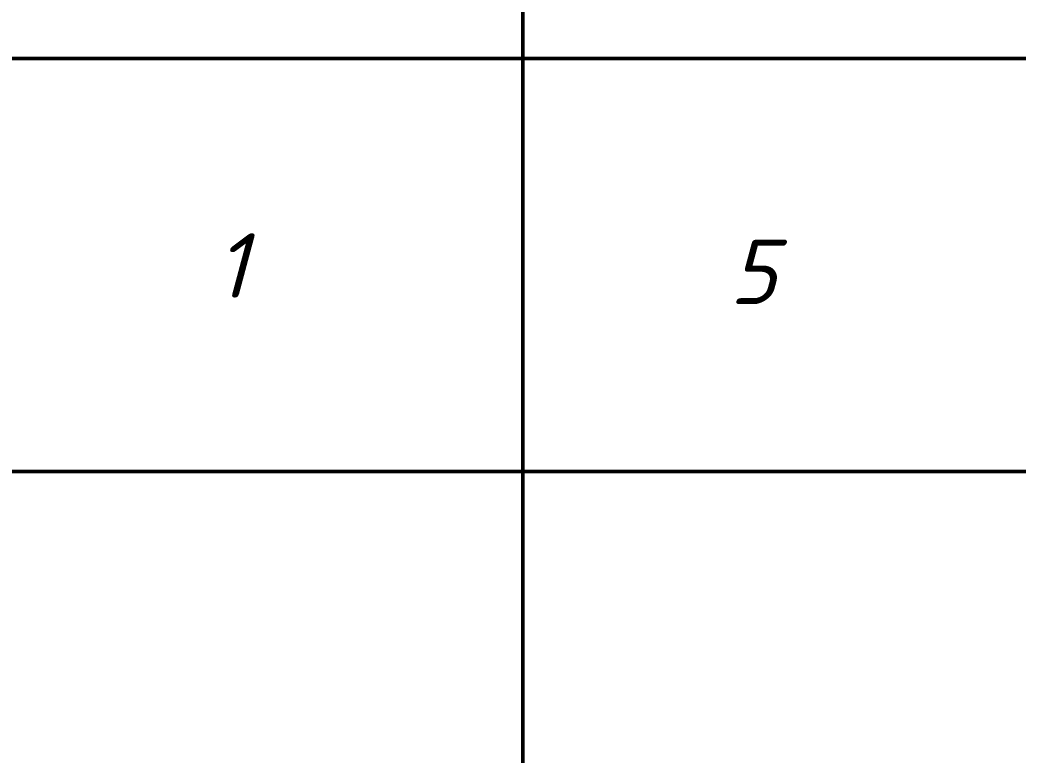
# Model space of a CAD drawing. Header units: millimetres. Extents: x 2279 to 5236, y 896 to 2828.
# Drawn here: x 3863.13 to 3901.82, y 950.65 to 979.13 of the extents above; entities that cross this region are included whole.
import ezdxf

# ---------------------------------------------------------------- set-up
doc = ezdxf.new("R2010")
doc.units = ezdxf.units.MM
doc.layers.add('PDF _!!ТОНКАЯ', color=7, linetype='Continuous')
doc.layers.add('PDF _Текст', color=7, linetype='Continuous')
doc.styles.add('PDF ISOCPEUR Italic', font='isocpeui.ttf')

msp = doc.modelspace()

# ---------------------------------------------------------------- linework, layer by layer
at = {"layer": 'PDF _!!ТОНКАЯ', "lineweight": 50}
for points in [[(3942.616, 898.637), (3645.638, 898.637), (3645.638, 1007.607), (3942.616, 1007.607), (3942.616, 977.634), (3645.638, 977.634)], [(3882.628, 1007.607), (3882.628, 898.637)], [(3645.638, 961.631), (3942.616, 961.631)]]:
    msp.add_lwpolyline(points, dxfattribs=at)
at = {"layer": 'PDF _!!ТОНКАЯ', "lineweight": 25}
msp.add_lwpolyline([(3645.638, 961.631), (3902.61, 961.631)], dxfattribs=at)

# ---------------------------------------------------------------- texts
at = {"layer": 'PDF _Текст', "char_height": 2.5, "attachment_point": 7, "style": 'PDF ISOCPEUR Italic'}
for s, insert in [('1', (3870.69, 968.363)), ('5', (3890.629, 968.117))]:
    msp.add_mtext(s, dxfattribs=dict(at, insert=insert))

doc.saveas('drawing.dxf')
